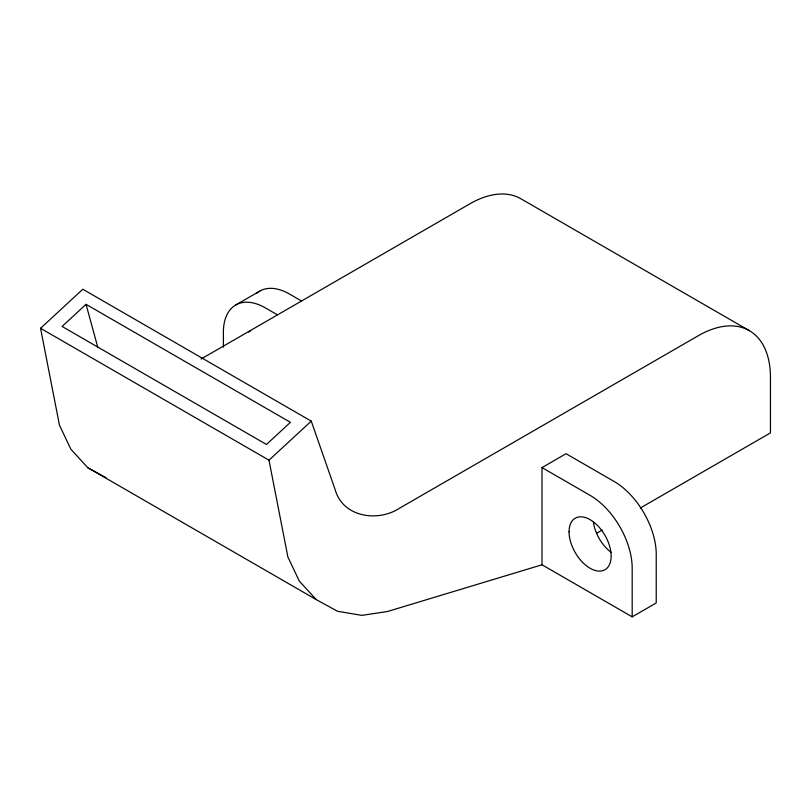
<?xml version="1.0" encoding="UTF-8"?>
<svg xmlns="http://www.w3.org/2000/svg" width="811" height="811" viewBox="0 0 811 811"><rect width="100%" height="100%" fill="white"/><g stroke="black" fill="none" stroke-linecap="round" stroke-linejoin="round"><path stroke-width="1.22" d="M542.012 564.78L542.012 467.602L566.058 453.714L614.15 481.481A59.507 34.356 60 0 1 656.231 554.369L656.231 602.958L632.185 616.847L542.012 564.78L387.476 611.514L361.899 615.367L337.599 611.301L316.249 599.613L87.811 467.724L70.851 449.213L59.456 425.116L40.55 328.293L82.823 289.243L311.262 421.132L335.207 489.814C342.972 517.418 378.23 522.396 399.843 508.031L698.312 335.713A102.024 58.899 -60 0 1 770.45 377.358L770.45 432.892L640.376 507.99M86.037 304.328L62.082 326.448L266.474 444.458L290.429 422.328L86.037 304.328L97.888 347.666M316.249 599.613L299.3 581.102L287.895 557.005L268.988 460.182L311.262 421.132M235.717 304.997L259.763 291.119M201.037 359.03L469.873 203.825A102.024 58.899 -60 0 1 520.875 198.766L749.323 330.655M596.663 533.232L602.127 530.08M87.811 467.724L105.957 477.659M301.54 301.003L289.517 294.058A59.507 34.356 60 0 0 256.996 293.045M277.342 314.8L265.471 307.947A59.507 34.356 60 0 0 223.39 332.236L223.39 347.189M542.012 467.602L590.104 495.369A59.507 34.356 60 0 1 632.185 568.258L632.185 616.847M40.55 328.293L268.988 460.182M611.403 552.575A29.754 17.183 60 0 1 593.429 522.335M248.784 332.104A29.754 17.183 60 0 1 250.599 330.766M569.058 531.813A29.754 17.183 60 0 0 600.627 571.076A29.754 17.183 60 0 0 600.627 528.995A29.754 17.183 60 0 0 569.058 531.813"/></g></svg>
